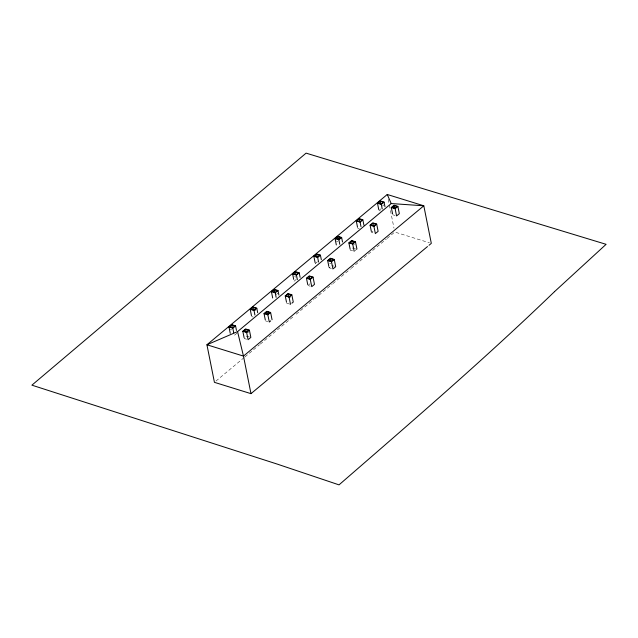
<?xml version="1.0" encoding="UTF-8"?>
<svg xmlns="http://www.w3.org/2000/svg" width="638" height="638" viewBox="0 0 638 638"><rect width="100%" height="100%" fill="white"/><g stroke="black" fill="none" stroke-linecap="round" stroke-linejoin="round"><path stroke-width="0.48" stroke-dasharray="3.19 2.39" d="M276.406 294.453L277.801 293.289M382.473 206.05L383.869 204.886M294.078 281.206L296.144 279.484M317.357 261.803L315.292 263.526L316.815 263.996M379.618 209.91L380.998 208.762M237.017 333.132L234.258 335.428L232.726 334.958M308.601 284.915L309.98 283.766M328.761 265.998L329.12 267.808L331.194 266.086M372.927 231.299L371.547 232.447L373.844 233.157M354.848 250.734L356.913 249.011M215.963 381.061L244.234 357.495M245 356.865L259.514 344.759M260.28 344.121L293.137 316.743M296.191 314.191L313.768 299.549M314.534 298.911L332.103 284.261M332.869 283.623L350.445 268.981M351.211 268.343L386.357 239.043M387.122 238.405L394.762 232.041L429.438 242.783M378.932 210.484L380.455 210.955M392.761 214.767L395.058 215.477M357.719 228.165L359.242 228.635M352.24 243.588L354.513 244.298M336.306 241.052L337.821 241.523M355.382 248.541L353.093 247.831L350.334 250.128L352.631 250.838M329.686 263.255L331.202 263.725M331.88 265.512L334.168 266.221M329.12 267.808L331.417 268.518M294.636 276.653L296.16 277.123M307.907 285.489L310.204 286.199M286.693 303.17L289.748 304.119M251.651 316.568L253.174 317.038M265.48 320.85L267.777 321.56M246.172 331.991L248.453 332.701M230.238 329.455L231.761 329.926M249.314 336.944L247.026 336.234L244.266 338.531L246.563 339.241M388.223 199.295L389.18 204.112M389.371 205.069L393.997 228.189"/><path stroke-width="0.96" d="M429.023 245.271L431.312 243.357L423.807 205.795L387.258 194.478L206.927 344.775L214.432 382.337L250.981 393.654L427.492 246.547M230.254 333.339L228.986 326.983L231.746 324.686L235.566 325.866L236.467 330.404M251.468 315.658L250.2 309.302L252.959 307.006L256.779 308.186L257.68 312.732M272.681 297.978L271.413 291.622L274.173 289.325L277.993 290.505L278.894 295.051M293.711 279.388L292.627 273.941L295.386 271.644L299.198 272.825L300.107 277.37M315.108 262.617L313.84 256.261L316.6 253.964L320.412 255.144L321.321 259.69M336.322 244.936L335.054 238.58L337.813 236.283L341.625 237.464L342.534 242.009M357.535 227.256L356.267 220.9L359.027 218.603L362.839 219.791L363.931 225.23M378.749 209.575L377.481 203.219L380.24 200.922L384.052 202.11L384.961 206.648M231.809 325.077L229.712 326.823L232.75 327.772L234.848 326.018L231.809 325.077L232.336 327.709M253.964 310.092L256.061 308.337L253.023 307.396L250.925 309.151L255.072 310.499M274.236 289.716L272.139 291.47L275.177 292.411L277.275 290.657L274.236 289.716L274.763 292.348M295.45 272.035L293.352 273.79L296.391 274.731L298.488 272.976L295.45 272.035L295.976 274.667M316.663 254.355L314.566 256.109L317.604 257.05L319.702 255.296L316.663 254.355L317.19 256.986M337.877 236.674L335.779 238.429L338.818 239.37L340.915 237.615L337.877 236.674L338.403 239.306M359.09 218.994L356.993 220.748L360.031 221.689L362.129 219.935L359.09 218.994L359.617 221.625M380.304 201.313L378.206 203.067L381.245 204.008L383.342 202.254L380.304 201.313L380.83 203.945M228.986 326.983L232.806 328.171L235.566 325.866M250.2 309.302L254.02 310.491L256.779 308.186M271.413 291.622L275.233 292.81L277.993 290.505M292.627 273.941L296.447 275.13L299.198 272.825M313.84 256.261L317.66 257.449L320.412 255.144M335.054 238.58L338.874 239.768L341.625 237.464M356.267 220.9L360.087 222.088L362.839 219.791M377.481 203.219L381.301 204.407L384.052 202.11M237.567 331.608L391.206 203.554L423.807 205.795L243.477 356.092L206.927 344.775L237.567 331.608L243.477 356.092L250.981 393.654M244.091 337.622L242.815 331.266L245.574 328.969L249.394 330.157L250.846 337.414L248.78 339.137M265.304 319.941L264.028 313.585L266.788 311.288L270.608 312.476L272.059 319.734M286.518 302.26L285.242 295.912L288.001 293.608L291.821 294.796L293.273 302.053L291.893 303.202M306.455 278.232L309.215 275.927L313.035 277.115L314.486 284.373L311.727 286.669L310.275 279.412L306.455 278.232L307.731 284.58M328.761 265.998L327.669 260.551L330.428 258.246L334.248 259.435L335.7 266.692L333.634 268.415M350.158 249.219L348.882 242.871L351.642 240.566L355.462 241.754L356.913 249.011M371.372 231.538L370.096 225.19L372.855 222.885L376.675 224.074L378.127 231.331L376.061 233.053M391.309 207.509L394.069 205.205L397.889 206.393L399.34 213.65L396.581 215.955L395.129 208.69L391.309 207.509L392.585 213.858M245.646 329.36L243.549 331.114L246.587 332.055L248.684 330.301L245.646 329.36L246.172 331.991M266.859 311.679L264.762 313.433L267.8 314.375L269.898 312.62L266.859 311.679L267.386 314.311M289.014 296.694L291.111 294.939L288.073 293.998L285.976 295.753L290.115 297.101M309.286 276.318L307.189 278.072L310.228 279.013L312.325 277.259L309.286 276.318L309.813 278.95M330.5 258.637L328.403 260.392L331.441 261.333L333.538 259.578L330.5 258.637L331.026 261.269M351.713 240.957L349.608 242.711L352.654 243.652L354.752 241.898L351.713 240.957L352.24 243.588M372.927 223.276L370.822 225.031L373.868 225.972L375.965 224.217L372.927 223.276L373.453 225.908M394.14 205.596L392.035 207.35L395.081 208.291L397.179 206.545L394.14 205.596L394.667 208.227M242.815 331.266L246.635 332.454L249.394 330.157M264.028 313.585L267.848 314.773L270.608 312.476M285.242 295.912L289.062 297.093L291.821 294.796M310.275 279.412L313.035 277.115M327.669 260.551L331.489 261.732L334.248 259.435M348.882 242.871L352.702 244.051L355.462 241.754M370.096 225.19L373.916 226.37L376.675 224.074M395.129 208.69L397.889 206.393M270.679 320.882L269.3 322.031L267.848 314.773M387.258 194.478L391.206 203.554M381.301 204.407L382.202 208.945M373.916 226.37L375.367 233.636M360.087 222.088L360.988 226.626M352.702 244.051L354.154 251.308M338.874 239.768L339.775 244.306M331.489 261.732L332.94 268.989M317.66 257.449L318.561 261.987M296.447 275.13L297.348 279.667M289.062 297.093L290.513 304.35M288.073 293.998L288.599 296.63M275.233 292.81L276.134 297.348M254.02 310.491L254.921 315.028M253.023 307.396L253.549 310.028M246.635 332.454L248.086 339.711M232.806 328.171L233.715 332.709M554.502 291.662C485.047 358.684 411.893 421.63 339.025 484.864L276.956 464.001L31.9 385.169L306.088 153.136L606.1 244.322L554.502 291.662"/></g></svg>
